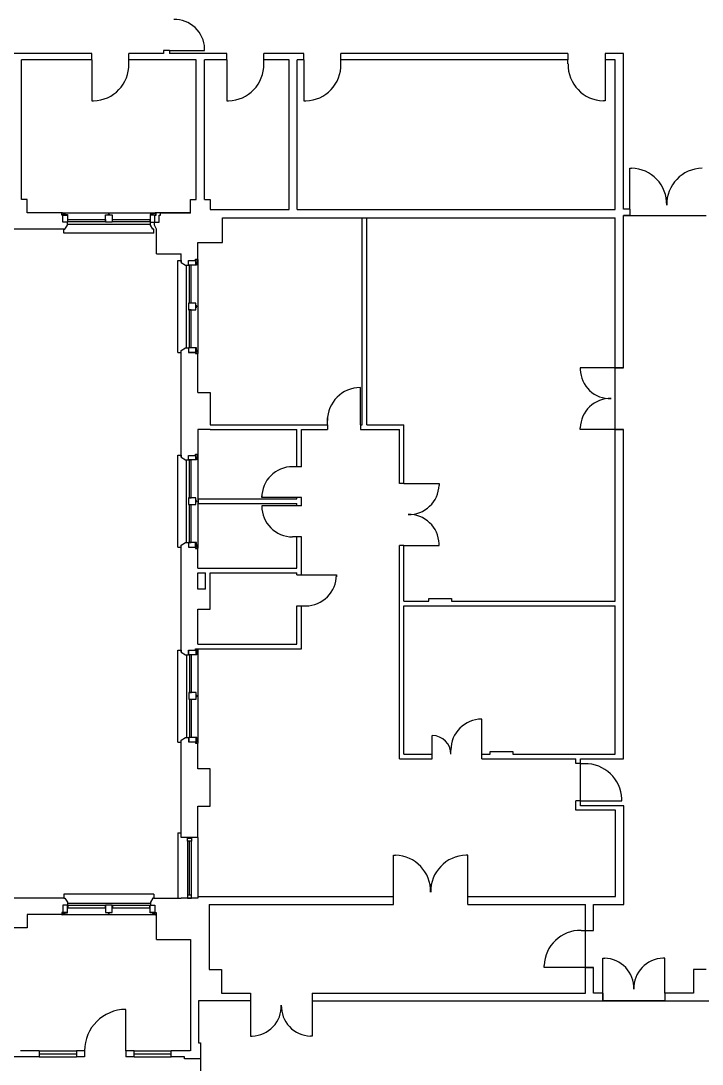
# Model space of a CAD drawing. Header units: inches. Extents: x 370 to 6209, y 2527 to 6927.
# Drawn here: x 3945 to 4605, y 3041 to 4053 of the extents above; entities that cross this region are included whole.
import ezdxf

# ---------------------------------------------------------------- set-up
doc = ezdxf.new("R2010")
doc.units = ezdxf.units.IN
doc.header["$LTSCALE"] = 0.75
doc.header["$MEASUREMENT"] = 0
doc.layers.add('626_FL3$0$A-BLDG-TWNE', color=9, linetype='CONTINUOUS')

msp = doc.modelspace()

# ---------------------------------------------------------------- linework, layer by layer
at = {"layer": '626_FL3$0$A-BLDG-TWNE'}
for p, q in [((4013.3, 4021.6), (3869.9, 4021.6)), ((4013.3, 4015.6), (4013.3, 4021.6)), ((4049.3, 4015.6), (4049.3, 4021.6)), ((4082.8, 4021.6), (4049.3, 4021.6)), ((4088.8, 4024.6), (4082.8, 4024.6)), ((4082.8, 4024.6), (4082.8, 4021.6)), ((4088.8, 4024.6), (4088.8, 4021.6)), ((4088.8, 4024.6), (4122.8, 4024.6)), ((4144.2, 4021.6), (4088.8, 4021.6)), ((4122.8, 4024.6), (4122.8, 4026.3)), ((4144.2, 4015.6), (4144.2, 4021.6)), ((4219.1, 4021.6), (4180.2, 4021.6)), ((4180.2, 4015.6), (4180.2, 4021.6)), ((4219.1, 4015.6), (4219.1, 4021.6)), ((4475.3, 4021.6), (4255.1, 4021.6)), ((4255.1, 4015.6), (4255.1, 4021.6)), ((4475.3, 4021.6), (4475.3, 4015.6)), ((4529.2, 4021.6), (4511.3, 4021.6)), ((4511.3, 4021.6), (4511.3, 4015.6)), ((4529.2, 3870.4), (4529.2, 4021.6)), ((3945.1, 3879.8), (3945.1, 4015.6)), ((4013.3, 4015.6), (3945.1, 4015.6)), ((4013.3, 4015.6), (4013.3, 3975.6)), ((4114.7, 4015.6), (4049.3, 4015.6)), ((4049.3, 4011.6), (4049.3, 4015.6)), ((4114.7, 3879.8), (4114.7, 4015.6)), ((4122.7, 3879.8), (4122.7, 4015.6)), ((4144.2, 4015.6), (4122.7, 4015.6)), ((4144.2, 4015.6), (4144.2, 3975.6)), ((4204.7, 4015.6), (4180.2, 4015.6)), ((4180.2, 4011.6), (4180.2, 4015.6)), ((4204.7, 3870.1), (4204.7, 4015.6)), ((4212.7, 3870.1), (4212.7, 4015.6)), ((4219.1, 4015.6), (4212.7, 4015.6)), ((4219.1, 4015.6), (4219.1, 3975.6)), ((4475.3, 4015.6), (4255.1, 4015.6)), ((4255.1, 4011.6), (4255.1, 4015.6)), ((4475.3, 4011.6), (4475.3, 4015.6)), ((4521.2, 4015.6), (4511.3, 4015.6)), ((4511.3, 4015.6), (4511.3, 3975.6)), ((4521.2, 3870.1), (4521.2, 4015.6)), ((4013.3, 3975.6), (4015.1, 3975.6)), ((4144.2, 3975.6), (4146, 3975.6)), ((4219.1, 3975.6), (4220.9, 3975.6)), ((4511.3, 3975.6), (4509.6, 3975.6)), ((4535.2, 3870.4), (4535.2, 3910.4)), ((4535.2, 3910.4), (4536.9, 3910.4)), ((3950.6, 3879.8), (3945.1, 3879.8)), ((3950.6, 3867.1), (3950.6, 3879.8)), ((4109.2, 3879.8), (4114.7, 3879.8)), ((4109.2, 3867.1), (4109.2, 3879.8)), ((4109.2, 3867.1), (4109.2, 3879.8)), ((4122.7, 3879.8), (4128.2, 3879.8)), ((4128.2, 3879.8), (4128.2, 3870.1)), ((3984.3, 3867.1), (3950.6, 3867.1)), ((3984.3, 3864.8), (3984.3, 3867.1)), ((3984.3, 3867.1), (4075.5, 3867.1)), ((3984.3, 3864.9), (3984.3, 3867.1)), ((4075.5, 3864.9), (4075.5, 3867.1)), ((4109.3, 3867.1), (4075.8, 3867.1)), ((4075.8, 3864.8), (4075.8, 3867.1)), ((4079.9, 3867.1), (4109.2, 3867.1)), ((4079.9, 3864.8), (4079.9, 3867.1)), ((4128.2, 3870.1), (4204.7, 3870.1)), ((4212.7, 3870.1), (4521.2, 3870.1)), ((4535.2, 3870.4), (4529.2, 3870.4)), ((4535.2, 3870.4), (4535.2, 3864.4)), ((3989.9, 3864.9), (3984.3, 3864.9)), ((3985.4, 3864.8), (3984.3, 3864.8)), ((3985.3, 3866.3), (3986.9, 3866.3)), ((3985.4, 3857.9), (3985.4, 3864.8)), ((3985.4, 3857.9), (3985.4, 3864.8)), ((3985.4, 3864.8), (3989.9, 3864.8)), ((3989.8, 3857.9), (3985.4, 3857.9)), ((3989.9, 3857.9), (3985.4, 3857.9)), ((3986.9, 3866.3), (3986.9, 3866.1)), ((3987.9, 3865.5), (3987.9, 3865.5)), ((3987.9, 3865.5), (3989.9, 3865.5)), ((3989.8, 3854.9), (3989.8, 3857.9)), ((3989.9, 3865.5), (3989.9, 3864.9)), ((3989.9, 3864.8), (3989.9, 3857.9)), ((3990, 3858.4), (3990, 3860.5)), ((3990, 3860.5), (4026.5, 3860.5)), ((4026.5, 3858.4), (3990, 3858.4)), ((4026.5, 3860.5), (4026.5, 3858.4)), ((4026.7, 3857.9), (4026.7, 3864.9)), ((4026.7, 3864.9), (4033.2, 3864.9)), ((4033.2, 3857.9), (4026.7, 3857.9)), ((4028.7, 3865), (4028.7, 3864.9)), ((4028.7, 3864.9), (4031.2, 3864.9)), ((4029.7, 3865.8), (4029.7, 3865.6)), ((4029.7, 3865.8), (4030.1, 3865.8)), ((4030.1, 3865.8), (4030.1, 3865.6)), ((4031.2, 3865), (4031.2, 3864.9)), ((4033.2, 3864.9), (4033.2, 3857.9)), ((4033.3, 3858.4), (4033.3, 3860.5)), ((4033.3, 3860.5), (4069.8, 3860.5)), ((4069.8, 3858.4), (4033.3, 3858.4)), ((4069.8, 3860.5), (4069.8, 3858.4)), ((4070, 3865.5), (4070, 3864.9)), ((4072, 3865.5), (4070, 3865.5)), ((4070, 3864.9), (4075.5, 3864.9)), ((4074.4, 3864.8), (4070, 3864.8)), ((4070, 3864.8), (4070, 3857.9)), ((4070, 3857.9), (4074.4, 3857.9)), ((4070.2, 3854.9), (4070.2, 3857.9)), ((4070.2, 3857.9), (4074.6, 3857.9)), ((4072, 3865.5), (4072, 3865.5)), ((4074.5, 3866.3), (4073, 3866.3)), ((4073, 3866.3), (4073, 3866.1)), ((4074.3, 3854.9), (4074.3, 3857.9)), ((4074.3, 3857.9), (4078.8, 3857.9)), ((4074.4, 3857.9), (4074.4, 3864.8)), ((4074.6, 3857.9), (4074.6, 3864.8)), ((4074.6, 3864.8), (4075.8, 3864.8)), ((4078.8, 3857.9), (4078.8, 3864.8)), ((4078.8, 3864.8), (4079.9, 3864.8)), ((4140.2, 3862.1), (4521.2, 3862.1)), ((4140.2, 3838.1), (4140.2, 3862.1)), ((4275.7, 3661.3), (4275.7, 3862.1)), ((4280.2, 3661.3), (4280.2, 3862.1)), ((4521.2, 3716.8), (4521.2, 3862.1)), ((4529.2, 3716.8), (4529.2, 3864.4)), ((4535.2, 3864.4), (4529.2, 3864.4)), ((4529.2, 3864.4), (4609.2, 3864.4)), ((4529.2, 3716.7), (4529.2, 3864.4)), ((3986.3, 3851.1), (3895.9, 3851.1)), ((3986.3, 3847.4), (3986.3, 3851.1)), ((3986.3, 3851.1), (3987.3, 3851.1)), ((4073.7, 3847.4), (3986.3, 3847.4)), ((3987.3, 3851.1), (3989.8, 3854.9)), ((3989.9, 3855.9), (4070, 3855.9)), ((4072.7, 3851.1), (4070.2, 3854.9)), ((4073.7, 3851.1), (4072.7, 3851.1)), ((4073.7, 3847.4), (4073.7, 3851.1)), ((4076.2, 3851.1), (4074.3, 3854.9)), ((4076.2, 3827.1), (4076.2, 3851.1)), ((4076.2, 3851.1), (4076.2, 3851.1)), ((4076.2, 3851.1), (4076.2, 3851.1)), ((4116.2, 3821.9), (4116.2, 3838.1)), ((4116.2, 3838.1), (4140.2, 3838.1)), ((4076.2, 3827.1), (4100.2, 3827.1)), ((4100.2, 3818.8), (4100.2, 3827.1)), ((4096.7, 3731.5), (4096.7, 3820.8)), ((4096.7, 3820.8), (4100.2, 3820.8)), ((4100.2, 3820.8), (4100.2, 3818.8)), ((4100.2, 3818.8), (4104.2, 3816.3)), ((4104.2, 3816.3), (4107.2, 3816.3)), ((4105.3, 3736.1), (4105.3, 3816.3)), ((4107.2, 3816.3), (4107.2, 3820.7)), ((4107.2, 3820.7), (4114.1, 3820.7)), ((4107.3, 3820.7), (4114.3, 3820.7)), ((4107.3, 3816.3), (4107.3, 3820.7)), ((4114.3, 3816.3), (4107.3, 3816.3)), ((4109.9, 3816.1), (4107.8, 3816.1)), ((4107.8, 3816.1), (4107.8, 3779.6)), ((4109.9, 3779.6), (4109.9, 3816.1)), ((4114.1, 3820.7), (4114.1, 3821.9)), ((4114.1, 3821.9), (4116.2, 3821.9)), ((4114.3, 3820.7), (4114.3, 3816.3)), ((4114.4, 3816.3), (4114.4, 3821.8)), ((4114.4, 3821.8), (4116.5, 3821.8)), ((4114.9, 3816.3), (4114.4, 3816.3)), ((4115, 3818.3), (4114.9, 3818.3)), ((4114.9, 3818.3), (4114.9, 3816.3)), ((4115.8, 3819.3), (4115.6, 3819.3)), ((4115.8, 3820.8), (4115.8, 3819.3)), ((4116.5, 3730.6), (4116.5, 3821.8)), ((4114.3, 3779.5), (4107.3, 3779.5)), ((4107.3, 3779.5), (4107.3, 3773)), ((4107.8, 3779.6), (4109.9, 3779.6)), ((4114.3, 3773), (4114.3, 3779.5)), ((4114.5, 3777.4), (4114.4, 3777.4)), ((4114.4, 3775), (4114.4, 3777.4)), ((4115.3, 3776.4), (4115.1, 3776.4)), ((4115.3, 3776), (4115.1, 3776)), ((4115.3, 3776), (4115.3, 3776.4)), ((4107.3, 3773), (4114.3, 3773)), ((4109.9, 3772.8), (4107.8, 3772.8)), ((4107.8, 3772.8), (4107.8, 3736.3)), ((4109.9, 3736.3), (4109.9, 3772.8)), ((4114.5, 3775), (4114.4, 3775)), ((4100.2, 3733.5), (4104.2, 3736)), ((4104.2, 3736), (4107.2, 3736)), ((4107.2, 3736), (4107.2, 3731.6)), ((4114.3, 3736.1), (4107.3, 3736.1)), ((4107.3, 3736.1), (4107.3, 3731.7)), ((4107.8, 3736.3), (4109.9, 3736.3)), ((4114.3, 3731.7), (4114.3, 3736.1)), ((4114.9, 3736.1), (4114.4, 3736.1)), ((4114.4, 3736.1), (4114.4, 3730.6)), ((4114.9, 3734.2), (4114.9, 3736.1)), ((4096.7, 3731.5), (4100.2, 3731.5)), ((4100.2, 3629.8), (4100.2, 3733.5)), ((4100.2, 3731.5), (4100.2, 3733.5)), ((4107.2, 3731.6), (4114.1, 3731.6)), ((4107.3, 3731.7), (4114.3, 3731.7)), ((4114.1, 3731.6), (4114.1, 3730.4)), ((4114.1, 3730.4), (4116.2, 3730.4)), ((4114.4, 3730.6), (4116.5, 3730.6)), ((4115, 3734.2), (4114.9, 3734.2)), ((4115.8, 3733.2), (4115.6, 3733.2)), ((4115.8, 3731.6), (4115.8, 3733.2)), ((4116.2, 3692.8), (4116.2, 3730.4)), ((4487.2, 3716.7), (4487.2, 3715)), ((4521.2, 3716.7), (4487.2, 3716.7)), ((4521.2, 3716.8), (4529.2, 3716.8)), ((4521.2, 3656.8), (4521.2, 3716.7)), ((4521.2, 3716.7), (4529.2, 3716.7)), ((4273.9, 3661.3), (4273.9, 3697.5)), ((4116.2, 3692.8), (4128.2, 3692.8)), ((4128.2, 3692.8), (4128.2, 3661.3)), ((4241.9, 3661.3), (4241.9, 3668)), ((4116.2, 3656.8), (4116.2, 3631.7)), ((4128.2, 3656.8), (4116.2, 3656.8)), ((4128.2, 3661.3), (4241.9, 3661.3)), ((4128.2, 3656.8), (4212.2, 3656.8)), ((4212.2, 3620.7), (4212.2, 3656.8)), ((4216.7, 3656.8), (4241.9, 3656.8)), ((4216.7, 3620.7), (4216.7, 3656.8)), ((4241.9, 3661.3), (4241.9, 3656.8)), ((4273.9, 3661.3), (4273.9, 3656.8)), ((4273.9, 3661.3), (4275.7, 3661.3)), ((4273.9, 3656.8), (4311.7, 3656.8)), ((4280.2, 3661.3), (4316.2, 3661.3)), ((4311.7, 3604.3), (4311.7, 3656.8)), ((4316.2, 3604.3), (4316.2, 3661.3)), ((4487.2, 3656.8), (4487.2, 3658.5)), ((4521.2, 3656.8), (4487.2, 3656.8)), ((4521.2, 3656.8), (4529.2, 3656.8)), ((4521.2, 3490.3), (4521.2, 3656.8)), ((4529.2, 3656.8), (4521.2, 3656.8)), ((4529.2, 3337.3), (4529.2, 3656.8)), ((4529.2, 3337.3), (4529.2, 3656.8)), ((4096.7, 3542.5), (4096.7, 3631.8)), ((4096.7, 3631.8), (4100.2, 3631.8)), ((4100.2, 3631.8), (4100.2, 3629.8)), ((4100.2, 3629.8), (4104.2, 3627.3)), ((4104.2, 3627.3), (4107.2, 3627.3)), ((4105.2, 3547.1), (4105.2, 3627.3)), ((4107.2, 3627.3), (4107.2, 3631.7)), ((4107.2, 3631.7), (4114.1, 3631.7)), ((4107.2, 3631.7), (4114.1, 3631.7)), ((4107.2, 3627.3), (4107.2, 3631.7)), ((4114.1, 3627.3), (4107.2, 3627.3)), ((4109.8, 3627.1), (4107.7, 3627.1)), ((4107.7, 3627.1), (4107.7, 3590.6)), ((4109.8, 3590.6), (4109.8, 3627.1)), ((4114.1, 3631.7), (4114.1, 3632.9)), ((4114.1, 3632.9), (4116.2, 3632.9)), ((4114.1, 3631.7), (4114.1, 3627.3)), ((4114.2, 3627.3), (4114.2, 3632.8)), ((4114.2, 3632.8), (4116.4, 3632.8)), ((4114.8, 3627.3), (4114.2, 3627.3)), ((4114.9, 3629.3), (4114.8, 3629.3)), ((4114.8, 3629.3), (4114.8, 3627.3)), ((4115.6, 3630.3), (4115.5, 3630.3)), ((4115.6, 3631.8), (4115.6, 3630.3)), ((4116.4, 3541.6), (4116.4, 3632.8)), ((4212.2, 3620.7), (4208.2, 3620.7)), ((4216.7, 3620.7), (4212.2, 3620.7)), ((4316.2, 3604.3), (4311.7, 3604.3)), ((4316.2, 3604.3), (4350.2, 3604.3)), ((4350.2, 3604.3), (4350.2, 3602.5)), ((4114.2, 3590.5), (4107.2, 3590.5)), ((4107.2, 3590.5), (4107.2, 3584)), ((4107.2, 3584), (4114.2, 3584)), ((4107.7, 3590.6), (4109.8, 3590.6)), ((4109.8, 3583.8), (4107.7, 3583.8)), ((4107.7, 3583.8), (4107.7, 3547.3)), ((4109.8, 3547.3), (4109.8, 3583.8)), ((4114.2, 3584), (4114.2, 3590.5)), ((4114.3, 3588.4), (4114.2, 3588.4)), ((4114.2, 3586), (4114.2, 3588.4)), ((4114.3, 3586), (4114.2, 3586)), ((4115.1, 3587.4), (4114.9, 3587.4)), ((4115.1, 3587), (4114.9, 3587)), ((4115.1, 3587), (4115.1, 3587.4)), ((4116.4, 3589.5), (4211.9, 3589.5)), ((4116.4, 3589.5), (4116.4, 3585)), ((4116.4, 3585), (4212.2, 3585)), ((4178.2, 3590.7), (4178.2, 3592.5)), ((4212.2, 3590.7), (4178.2, 3590.7)), ((4211.9, 3589.5), (4212.2, 3589.5)), ((4212.2, 3589.5), (4212.2, 3590.7)), ((4216.7, 3590.7), (4212.2, 3590.7)), ((4212.2, 3582.6), (4212.2, 3585)), ((4216.7, 3582.6), (4216.7, 3590.7)), ((4178.2, 3582.6), (4178.2, 3580.8)), ((4212.2, 3582.6), (4178.2, 3582.6)), ((4216.7, 3582.6), (4212.2, 3582.6)), ((4100.2, 3544.5), (4104.2, 3547)), ((4100.2, 3440.8), (4100.2, 3544.5)), ((4100.2, 3542.5), (4100.2, 3544.5)), ((4104.2, 3547), (4107.2, 3547)), ((4114.1, 3547.1), (4107.2, 3547.1)), ((4107.2, 3547.1), (4107.2, 3542.7)), ((4107.2, 3547), (4107.2, 3542.6)), ((4107.7, 3547.3), (4109.8, 3547.3)), ((4114.1, 3542.7), (4114.1, 3547.1)), ((4114.8, 3547.1), (4114.2, 3547.1)), ((4114.2, 3547.1), (4114.2, 3541.6)), ((4114.8, 3545.2), (4114.8, 3547.1)), ((4114.9, 3545.2), (4114.8, 3545.2)), ((4115.6, 3544.2), (4115.5, 3544.2)), ((4115.6, 3542.6), (4115.6, 3544.2)), ((4212.2, 3552.6), (4208.2, 3552.6)), ((4212.2, 3522.2), (4212.2, 3552.6)), ((4216.7, 3552.6), (4212.2, 3552.6)), ((4216.7, 3515.7), (4216.7, 3552.6)), ((4311.7, 3337.3), (4311.7, 3544.3)), ((4316.2, 3544.3), (4311.7, 3544.3)), ((4316.2, 3490.3), (4316.2, 3544.3)), ((4316.2, 3544.3), (4350.2, 3544.3)), ((4350.2, 3544.3), (4350.2, 3546.1)), ((4096.7, 3542.5), (4100.2, 3542.5)), ((4107.2, 3542.7), (4114.1, 3542.7)), ((4107.2, 3542.6), (4114.1, 3542.6)), ((4114.1, 3542.6), (4114.1, 3541.4)), ((4114.1, 3541.4), (4116.2, 3541.4)), ((4114.2, 3541.6), (4116.4, 3541.6)), ((4116.2, 3522.2), (4116.2, 3541.4)), ((4116.2, 3522.2), (4212.2, 3522.2)), ((4116.2, 3501.8), (4116.2, 3517.7)), ((4116.2, 3517.7), (4123.7, 3517.7)), ((4123.7, 3501.8), (4123.7, 3517.7)), ((4128.2, 3482.3), (4128.2, 3517.7)), ((4128.2, 3517.7), (4212.2, 3517.7)), ((4212.2, 3515.7), (4212.2, 3517.7)), ((4212.2, 3515.7), (4216.7, 3515.7)), ((4216.7, 3515.7), (4250.7, 3515.7)), ((4250.7, 3515.7), (4250.7, 3513.9)), ((4123.7, 3501.8), (4116.2, 3501.8)), ((4340.2, 3492.8), (4362.2, 3492.8)), ((4340.2, 3490.3), (4340.2, 3492.8)), ((4362.2, 3492.8), (4362.2, 3490.3)), ((4116.2, 3448.4), (4116.2, 3482.3)), ((4116.2, 3482.3), (4128.2, 3482.3)), ((4212.2, 3448.4), (4212.2, 3485.7)), ((4212.2, 3485.7), (4216.7, 3485.7)), ((4216.7, 3443.9), (4216.7, 3485.7)), ((4216.7, 3485.7), (4220.7, 3485.7)), ((4316.2, 3490.3), (4340.2, 3490.3)), ((4316.2, 3341.8), (4316.2, 3485.8)), ((4316.2, 3485.8), (4521.2, 3485.8)), ((4362.2, 3490.3), (4521.2, 3490.3)), ((4521.2, 3341.8), (4521.2, 3485.8)), ((4096.7, 3353.5), (4096.7, 3442.8)), ((4096.7, 3442.8), (4100.2, 3442.8)), ((4100.2, 3442.8), (4100.2, 3440.8)), ((4107.2, 3438.3), (4107.2, 3442.7)), ((4107.2, 3442.7), (4114.1, 3442.7)), ((4107.5, 3442.7), (4114.5, 3442.7)), ((4107.5, 3438.3), (4107.5, 3442.7)), ((4114.1, 3442.7), (4114.1, 3443.9)), ((4114.1, 3443.9), (4116.2, 3443.9)), ((4114.5, 3438.3), (4114.5, 3443.8)), ((4114.5, 3443.8), (4116.7, 3443.8)), ((4114.5, 3442.7), (4114.5, 3438.3)), ((4116, 3442.8), (4116, 3441.3)), ((4116.2, 3448.4), (4212.2, 3448.4)), ((4116.2, 3443.9), (4216.7, 3443.9)), ((4116.7, 3352.6), (4116.7, 3443.8)), ((4100.2, 3440.8), (4104.2, 3438.3)), ((4104.2, 3438.3), (4107.2, 3438.3)), ((4105.5, 3358.1), (4105.5, 3438.3)), ((4114.5, 3438.3), (4107.5, 3438.3)), ((4110.1, 3438.1), (4108, 3438.1)), ((4108, 3438.1), (4108, 3401.6)), ((4110.1, 3401.6), (4110.1, 3438.1)), ((4115.1, 3438.3), (4114.5, 3438.3)), ((4115.2, 3440.3), (4115.1, 3440.3)), ((4115.1, 3440.3), (4115.1, 3438.3)), ((4116, 3441.3), (4115.8, 3441.3)), ((4114.5, 3401.5), (4107.5, 3401.5)), ((4107.5, 3401.5), (4107.5, 3395)), ((4108, 3401.6), (4110.1, 3401.6)), ((4114.5, 3395), (4114.5, 3401.5)), ((4107.5, 3395), (4114.5, 3395)), ((4110.1, 3394.8), (4108, 3394.8)), ((4108, 3394.8), (4108, 3358.3)), ((4110.1, 3358.3), (4110.1, 3394.8)), ((4114.6, 3399.4), (4114.5, 3399.4)), ((4114.5, 3397), (4114.5, 3399.4)), ((4114.6, 3397), (4114.5, 3397)), ((4115.4, 3398.4), (4115.2, 3398.4)), ((4115.4, 3398), (4115.2, 3398)), ((4115.4, 3398), (4115.4, 3398.4)), ((4391.7, 3375.8), (4389.9, 3375.8)), ((4391.7, 3341.8), (4391.7, 3375.8)), ((4096.7, 3353.5), (4100.2, 3353.5)), ((4100.2, 3355.5), (4104.2, 3358)), ((4100.2, 3353.5), (4100.2, 3355.5)), ((4100.2, 3260.9), (4100.2, 3353.5)), ((4104.2, 3358), (4107.2, 3358)), ((4107.2, 3358), (4107.2, 3353.6)), ((4107.2, 3353.6), (4114.1, 3353.6)), ((4114.5, 3358.1), (4107.5, 3358.1)), ((4107.5, 3358.1), (4107.5, 3353.7)), ((4107.5, 3353.7), (4114.5, 3353.7)), ((4108, 3358.3), (4110.1, 3358.3)), ((4114.1, 3353.6), (4114.1, 3352.4)), ((4114.1, 3352.4), (4116.2, 3352.4)), ((4115.1, 3358.1), (4114.5, 3358.1)), ((4114.5, 3358.1), (4114.5, 3352.6)), ((4114.5, 3353.7), (4114.5, 3358.1)), ((4114.5, 3352.6), (4116.7, 3352.6)), ((4115.1, 3356.2), (4115.1, 3358.1)), ((4115.2, 3356.2), (4115.1, 3356.2)), ((4116, 3355.2), (4115.8, 3355.2)), ((4116, 3353.6), (4116, 3355.2)), ((4116.2, 3327.4), (4116.2, 3352.4)), ((4343.7, 3341.8), (4343.7, 3359.8)), ((4316.2, 3341.8), (4343.7, 3341.8)), ((4343.7, 3337.3), (4343.7, 3341.8)), ((4361.7, 3341.8), (4361.7, 3345.8)), ((4391.7, 3341.8), (4399.7, 3341.8)), ((4391.7, 3337.3), (4391.7, 3341.8)), ((4399.7, 3341.8), (4399.7, 3344.3)), ((4399.7, 3344.3), (4421.7, 3344.3)), ((4421.7, 3344.3), (4421.7, 3341.8)), ((4421.7, 3341.8), (4521.2, 3341.8)), ((4311.7, 3337.3), (4343.7, 3337.3)), ((4391.7, 3337.3), (4482.9, 3337.3)), ((4482.9, 3332.6), (4482.9, 3337.3)), ((4487.4, 3332.6), (4482.9, 3332.6)), ((4487.4, 3337.3), (4529.2, 3337.3)), ((4487.4, 3332.6), (4487.4, 3337.3)), ((4487.4, 3291.8), (4487.4, 3337.3)), ((4487.4, 3337.3), (4529.2, 3337.3)), ((4491.4, 3332.5), (4487.4, 3332.5)), ((4128.2, 3327.4), (4116.2, 3327.4)), ((4128.2, 3291.4), (4128.2, 3327.4)), ((4116.2, 3291.4), (4128.2, 3291.4)), ((4116.2, 3260.9), (4116.2, 3291.4)), ((4482.9, 3287.3), (4482.9, 3296.6)), ((4487.4, 3296.6), (4482.9, 3296.6)), ((4487.4, 3291.8), (4487.4, 3296.6)), ((4487.4, 3296.6), (4527.4, 3296.6)), ((4529.4, 3291.8), (4487.4, 3291.8)), ((4529.4, 3291.8), (4487.4, 3291.8)), ((4527.4, 3296.6), (4527.4, 3298.3)), ((4529.4, 3195.8), (4529.4, 3291.8)), ((4529.4, 3195.8), (4529.4, 3291.8)), ((4521.4, 3287.3), (4482.9, 3287.3)), ((4521.4, 3203.8), (4521.4, 3287.3)), ((4096.9, 3265.5), (4096.9, 3202.1)), ((4096.9, 3265.5), (4100.2, 3265.5)), ((4116.2, 3260.9), (4100.2, 3260.9)), ((4106.2, 3257.4), (4106.2, 3260.4)), ((4106.2, 3260.4), (4110, 3260.4)), ((4110, 3260.4), (4110, 3257.4)), ((4116.2, 3260.9), (4116.2, 3202.1)), ((4106.2, 3257.4), (4106.2, 3205.1)), ((4110, 3257.4), (4106.2, 3257.4)), ((4108.1, 3205.1), (4108.1, 3257.4)), ((4110, 3205.1), (4110, 3257.4)), ((4306.2, 3203.8), (4306.2, 3243.8)), ((4306.2, 3243.8), (4307.9, 3243.8)), ((4378.2, 3243.8), (4376.4, 3243.8)), ((4378.2, 3203.8), (4378.2, 3243.8)), ((3986.3, 3202.1), (3895.9, 3202.1)), ((4073.7, 3205.8), (3986.3, 3205.8)), ((3986.3, 3205.8), (3986.3, 3202.1)), ((3986.3, 3202.1), (3987.3, 3202.1)), ((3987.3, 3202.1), (3989.8, 3198.3)), ((4072.7, 3202.1), (4070.2, 3198.3)), ((4073.7, 3202.1), (4072.7, 3202.1)), ((4073.7, 3205.8), (4073.7, 3202.1)), ((4073.7, 3202.1), (4100.2, 3202.1)), ((4116.2, 3202.1), (4100.2, 3202.1)), ((4110, 3205.1), (4106.2, 3205.1)), ((4106.2, 3205.1), (4106.2, 3202)), ((4106.2, 3202), (4110, 3202)), ((4110, 3202), (4110, 3205.1)), ((4116.2, 3203.8), (4306.2, 3203.8)), ((4306.2, 3195.8), (4306.2, 3203.8)), ((4378.2, 3203.8), (4521.4, 3203.8)), ((4378.2, 3195.8), (4378.2, 3203.8)), ((3989.8, 3195.3), (3985.4, 3195.3)), ((3985.4, 3195.3), (3985.4, 3188.3)), ((3985.4, 3195.2), (3985.4, 3188.3)), ((3989.9, 3195.2), (3985.4, 3195.2)), ((3989.8, 3198.3), (3989.8, 3195.3)), ((3989.9, 3197.2), (4070, 3197.2)), ((3989.9, 3188.3), (3989.9, 3195.2)), ((3990, 3194.8), (3990, 3192.7)), ((4026.5, 3194.8), (3990, 3194.8)), ((3990, 3192.7), (4026.5, 3192.7)), ((4026.5, 3192.7), (4026.5, 3194.8)), ((4026.7, 3195.2), (4026.7, 3188.2)), ((4033.2, 3195.2), (4026.7, 3195.2)), ((4033.2, 3188.2), (4033.2, 3195.2)), ((4033.3, 3194.8), (4033.3, 3192.7)), ((4069.8, 3194.8), (4033.3, 3194.8)), ((4033.3, 3192.7), (4069.8, 3192.7)), ((4069.8, 3192.7), (4069.8, 3194.8)), ((4070, 3188.3), (4070, 3195.2)), ((4070, 3195.2), (4074.4, 3195.2)), ((4070.2, 3198.3), (4070.2, 3195.3)), ((4070.2, 3195.3), (4074.6, 3195.3)), ((4074.4, 3195.2), (4074.4, 3188.3)), ((4074.6, 3195.3), (4074.6, 3188.3)), ((4127.2, 3195.8), (4127.2, 3132.8)), ((4127.2, 3195.8), (4306.2, 3195.8)), ((4378.2, 3195.8), (4492.2, 3195.8)), ((4492.2, 3170.8), (4492.2, 3195.8)), ((4500.2, 3195.8), (4529.4, 3195.8)), ((4500.2, 3170.8), (4500.2, 3195.8)), ((4500.2, 3170.8), (4500.2, 3195.8)), ((4500.2, 3195.8), (4529.4, 3195.8)), ((3984.3, 3186.1), (3950.6, 3186.1)), ((3950.6, 3186.1), (3950.6, 3173.3)), ((3985.4, 3188.3), (3984.3, 3188.3)), ((3984.3, 3188.3), (3984.3, 3186.1)), ((3989.9, 3188.2), (3984.3, 3188.2)), ((3984.3, 3188.2), (3984.3, 3186.1)), ((3984.3, 3186.1), (4075.5, 3186.1)), ((3985.3, 3186.8), (3986.9, 3186.8)), ((3985.4, 3188.3), (3989.9, 3188.3)), ((3986.9, 3186.8), (3986.9, 3187)), ((3987.9, 3187.6), (3987.9, 3187.7)), ((3987.9, 3187.7), (3989.9, 3187.7)), ((3989.9, 3187.7), (3989.9, 3188.2)), ((4026.7, 3188.2), (4033.2, 3188.2)), ((4028.7, 3188.1), (4028.7, 3188.2)), ((4028.7, 3188.2), (4031.2, 3188.2)), ((4029.7, 3187.3), (4029.7, 3187.5)), ((4029.7, 3187.3), (4030.1, 3187.3)), ((4030.1, 3187.3), (4030.1, 3187.5)), ((4031.2, 3188.1), (4031.2, 3188.2)), ((4074.4, 3188.3), (4070, 3188.3)), ((4070, 3187.7), (4070, 3188.2)), ((4070, 3188.2), (4075.5, 3188.2)), ((4072, 3187.7), (4070, 3187.7)), ((4072, 3187.6), (4072, 3187.7)), ((4073, 3186.8), (4073, 3187)), ((4074.5, 3186.8), (4073, 3186.8)), ((4074.6, 3188.3), (4075.8, 3188.3)), ((4075.5, 3188.2), (4075.5, 3186.1)), ((4075.8, 3188.3), (4075.8, 3186.1)), ((4076.2, 3186.1), (4075.8, 3186.1)), ((4076.2, 3162.1), (4076.2, 3186.1)), ((3950.6, 3173.3), (3931.6, 3173.3)), ((4488.2, 3170.8), (4492.2, 3170.8)), ((4492.2, 3170.8), (4500.2, 3170.8)), ((4492.2, 3134.8), (4492.2, 3170.8)), ((4492.2, 3170.8), (4500.2, 3170.8)), ((4076.2, 3162.1), (4109.2, 3162.1)), ((4109.2, 3162.1), (4109.2, 3054.1)), ((4509.2, 3109.8), (4509.2, 3143.8)), ((4509.2, 3143.8), (4511, 3143.8)), ((4569.2, 3143.8), (4567.4, 3143.8)), ((4569.2, 3109.8), (4569.2, 3143.8)), ((4127.2, 3132.8), (4139.2, 3132.8)), ((4139.2, 3132.8), (4139.2, 3109.8)), ((4452.2, 3134.8), (4452.2, 3136.6)), ((4492.2, 3134.8), (4452.2, 3134.8)), ((4492.2, 3109.8), (4492.2, 3134.8)), ((4492.2, 3134.8), (4500.2, 3134.8)), ((4500.2, 3134.8), (4492.2, 3134.8)), ((4500.2, 3109.8), (4500.2, 3134.8)), ((4500.2, 3109.8), (4500.2, 3134.8)), ((4609.2, 3132.8), (4597.2, 3132.8)), ((4597.2, 3132.8), (4597.2, 3109.8)), ((4609.2, 3132.8), (4597.2, 3132.8)), ((4597.2, 3132.8), (4597.2, 3109.8)), ((4139.2, 3109.8), (4167.2, 3109.8)), ((4167.2, 3109.8), (4167.2, 3102.3)), ((4227.2, 3109.8), (4227.2, 3102.3)), ((4227.2, 3109.8), (4492.2, 3109.8)), ((4509.2, 3109.8), (4500.2, 3109.8)), ((4509.2, 3109.8), (4500.2, 3109.8)), ((4509.2, 3109.8), (4509.2, 3102.3)), ((4509.2, 3102.3), (4509.2, 3109.8)), ((4597.2, 3109.8), (4569.2, 3109.8)), ((4569.2, 3109.8), (4569.2, 3102.3)), ((4597.2, 3109.8), (4569.2, 3109.8)), ((4569.2, 3109.8), (4569.2, 3102.3)), ((4116.9, 3102.3), (4116.9, 3061.6)), ((4167.2, 3102.3), (4116.9, 3102.3)), ((4167.2, 3102.3), (4167.2, 3068.3)), ((4227.2, 3102.3), (4230.3, 3102.3)), ((4227.2, 3102.3), (4227.2, 3068.3)), ((4230.3, 3102.3), (4509.2, 3102.3)), ((4509.2, 3102.3), (4569.2, 3102.3)), ((4569.2, 3102.3), (4509.2, 3102.3)), ((4569.2, 3102.3), (4619.4, 3102.3)), ((4046.4, 3054.1), (4046.4, 3094.1)), ((4167.2, 3068.3), (4168.9, 3068.3)), ((4227.2, 3068.3), (4225.4, 3068.3)), ((4116.9, 3061.6), (4118.9, 3061.6)), ((4118.9, 3061.6), (4118.9, 3046.1)), ((3962.4, 3048.1), (3916.2, 3048.1)), ((3962.4, 3054.1), (3944.1, 3054.1)), ((3962.4, 3054.1), (3962.4, 3048.1)), ((3962.4, 3054.1), (3998.4, 3054.1)), ((3962.4, 3051.1), (3998.4, 3051.1)), ((3962.4, 3048.1), (3998.4, 3048.1)), ((4006.4, 3054.1), (3998.4, 3054.1)), ((3998.4, 3054.1), (3998.4, 3048.1)), ((4006.4, 3048.1), (3998.4, 3048.1)), ((4006.4, 3054.1), (4006.4, 3048.1)), ((4046.4, 3054.1), (4046.4, 3048.1)), ((4054.4, 3054.1), (4046.4, 3054.1)), ((4054.4, 3048.1), (4046.4, 3048.1)), ((4054.4, 3048.1), (4054.4, 3054.1)), ((4054.4, 3054.1), (4090.4, 3054.1)), ((4054.4, 3051.1), (4090.4, 3051.1)), ((4054.4, 3048.1), (4090.4, 3048.1)), ((4108.7, 3054.1), (4090.4, 3054.1)), ((4090.4, 3048.1), (4090.4, 3054.1)), ((4103.4, 3048.1), (4090.4, 3048.1)), ((4103.4, 3046.1), (4103.4, 3048.1)), ((4118.9, 3046.1), (4103.4, 3046.1)), ((4118.9, 3046.1), (4118.9, 2916.1))]:
    msp.add_line(p, q, dxfattribs=at)
for centre, radius, start, end in [((4093.7, 4025.5), 29.1, 1.6225, 91.6647), ((4014.2, 4010.7), 35.1, 271.4797, 1.4095), ((4145.1, 4010.7), 35.1, 271.4797, 1.4095), ((4220, 4010.7), 35.1, 271.4797, 1.4095), ((4510.5, 4010.7), 35.1, 178.5905, 268.5203), ((4536, 3875.3), 35.1, 358.5905, 88.5203), ((4606.3, 3875.2), 35.2, 91.4626, 181.3222), ((3984.5, 3866.3), 0.796, 2.6497, 104.9077), ((4075.3, 3866.3), 0.796, 75.0923, 177.3503), ((3986.9, 3865.5), 0.61, 26.6521, 89.7021), ((3987.8, 3866.1), 0.509, 208.9058, 273.9499), ((4028.8, 3865.5), 0.509, 266.0501, 331.0942), ((4029.7, 3865), 0.61, 90.2979, 153.3479), ((4030.1, 3865), 0.61, 26.6521, 89.7021), ((4031.1, 3865.5), 0.509, 208.9058, 273.9499), ((4072, 3866.1), 0.509, 266.0501, 331.0942), ((4073, 3865.5), 0.61, 90.2979, 153.3479), ((4115.5, 3818.3), 0.509, 118.9058, 183.9499), ((4115, 3819.3), 0.61, 296.6521, 359.7021), ((4115.8, 3821.6), 0.796, 272.6497, 14.9077), ((4115, 3777.4), 0.509, 176.0501, 241.0942), ((4114.5, 3776.4), 0.61, 0.2979, 63.3479), ((4114.5, 3776), 0.61, 296.6521, 359.7021), ((4115, 3775), 0.509, 118.9058, 183.9499), ((4115.5, 3734.1), 0.509, 176.0501, 241.0942), ((4115, 3733.2), 0.61, 0.2979, 63.3479), ((4115.8, 3730.8), 0.796, 345.0923, 87.3503), ((4516.3, 3715.8), 29.1, 181.6225, 271.6647), ((4273.9, 3665.5), 32, 90, 180), ((4516.3, 3657.7), 29.1, 88.3353, 178.3775), ((4115.4, 3629.3), 0.509, 118.9058, 183.9499), ((4114.9, 3630.3), 0.61, 296.6521, 359.7021), ((4115.6, 3632.6), 0.796, 272.6497, 14.9077), ((4208.2, 3590.7), 30, 90, 180), ((4321.1, 3603.4), 29.1, 268.3353, 358.3775), ((4114.8, 3588.4), 0.509, 176.0501, 241.0942), ((4114.8, 3586), 0.509, 118.9058, 183.9499), ((4114.3, 3587.4), 0.61, 0.2979, 63.3479), ((4114.3, 3587), 0.61, 296.6521, 359.7021), ((4208.2, 3582.6), 30, 180, 270), ((4321.1, 3545.2), 29.1, 1.6225, 91.6647), ((4115.4, 3545.1), 0.509, 176.0501, 241.0942), ((4114.9, 3544.2), 0.61, 0.2979, 63.3479), ((4115.6, 3541.8), 0.796, 345.0923, 87.3503), ((4220.7, 3515.7), 30, 270, 0), ((4115.9, 3443.6), 0.796, 272.6497, 14.9077), ((4115.7, 3440.3), 0.509, 118.9058, 183.9499), ((4115.2, 3441.3), 0.61, 296.6521, 359.7021), ((4115.1, 3399.4), 0.509, 176.0501, 241.0942), ((4115.1, 3397), 0.509, 118.9058, 183.9499), ((4114.6, 3398.4), 0.61, 0.2979, 63.3479), ((4114.6, 3398), 0.61, 296.6521, 359.7021), ((4391.7, 3345.8), 30, 90, 180), ((4115.7, 3356.1), 0.509, 176.0501, 241.0942), ((4115.2, 3355.2), 0.61, 0.2979, 63.3479), ((4115.9, 3352.8), 0.796, 345.0923, 87.3503), ((4343.7, 3341.8), 18, 0, 90), ((4492.3, 3297.4), 35.1, 1.4797, 91.4095), ((4307, 3208.7), 35.1, 358.5905, 88.5203), ((4377.3, 3208.6), 35.2, 91.4626, 181.3222), ((3984.5, 3186.8), 0.796, 255.0923, 357.3503), ((3986.9, 3187.6), 0.61, 270.2979, 333.3479), ((3987.8, 3187.1), 0.509, 86.0501, 151.0942), ((4028.8, 3187.6), 0.509, 28.9058, 93.9499), ((4029.7, 3188.1), 0.61, 206.6521, 269.7021), ((4030.1, 3188.1), 0.61, 270.2979, 333.3479), ((4031.1, 3187.6), 0.509, 86.0501, 151.0942), ((4072, 3187.1), 0.509, 28.9058, 93.9499), ((4073, 3187.6), 0.61, 206.6521, 269.7021), ((4075.3, 3186.8), 0.796, 182.6497, 284.9077), ((4487.3, 3135.7), 35.1, 88.5905, 178.5203), ((4510.1, 3114.7), 29.1, 358.3353, 88.3775), ((4568.3, 3114.7), 29.1, 91.6225, 181.6647), ((4168.1, 3097.4), 29.1, 271.6225, 1.6647), ((4226.3, 3097.4), 29.1, 178.3353, 268.3775), ((4046.4, 3054.1), 40, 90, 180)]:
    msp.add_arc(centre, radius, start, end, dxfattribs=at)

doc.saveas('drawing.dxf')
